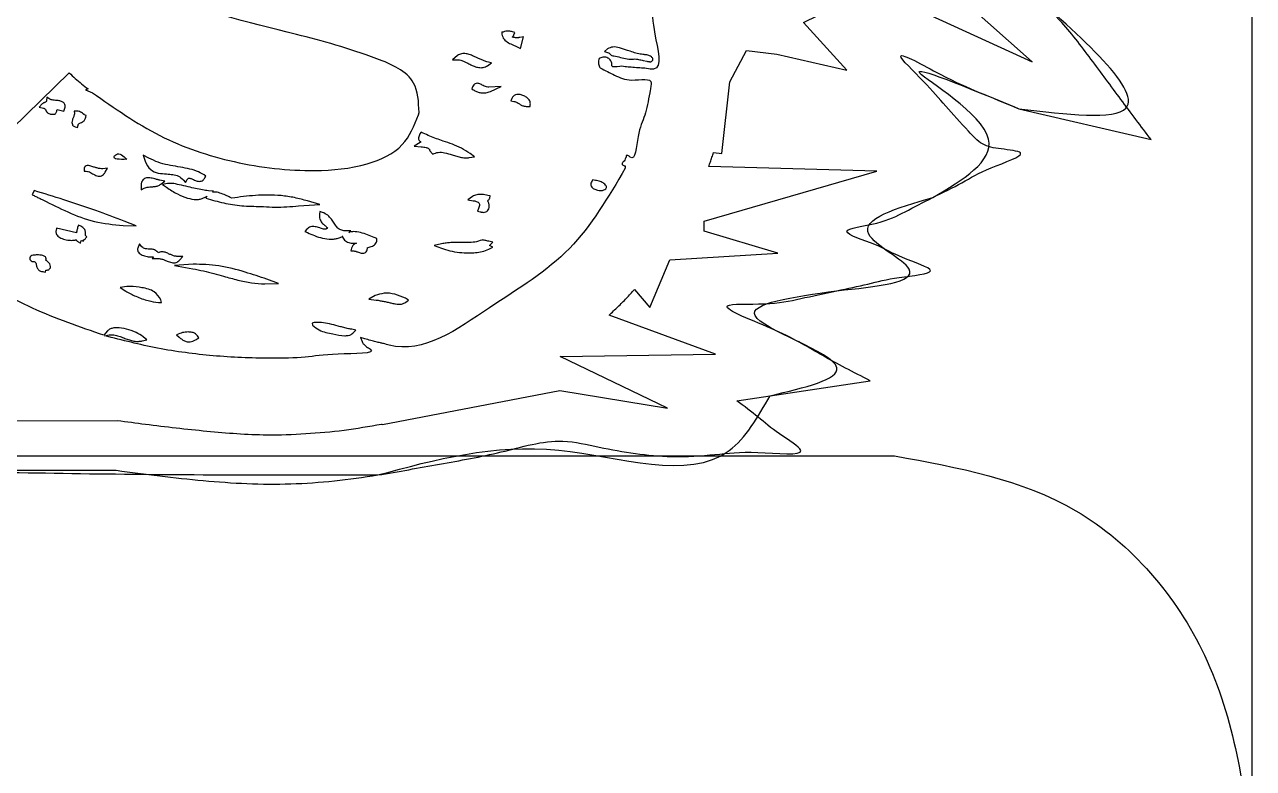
# Model space of a CAD drawing. Header units: inches. Extents: x 0.01 to 3.99, y 0.01 to 4.99.
# Drawn here: x 3.156 to 3.963, y 0.87 to 1.359 of the extents above; entities that cross this region are included whole.
import ezdxf

# ---------------------------------------------------------------- set-up
doc = ezdxf.new("R2010")
doc.units = ezdxf.units.IN
for name, color, linetype in [('Border', 7, 'CONTINUOUS'), ('Logo', 7, 'CONTINUOUS'), ('outline', 7, 'CONTINUOUS'), ('outline_2', 7, 'CONTINUOUS'), ('pcb_outline', 7, 'CONTINUOUS')]:
    doc.layers.add(name, color=color, linetype=linetype)

msp = doc.modelspace()

# ---------------------------------------------------------------- linework, layer by layer
at = {"layer": 'Border', "color": 7}
msp.add_lwpolyline([(0.280138, 1.075567), (3.72736, 1.075567)], dxfattribs=at)
msp.add_open_spline([(3.72736, 1.075567), (3.769138, 1.067952), (3.853564, 1.052563), (3.945086, 0.945195), (3.956912, 0.856682), (3.963063, 0.810649)], degree=3, knots=[0, 0, 0, 0, 0.124483, 0.251559, 0.389261, 0.389261, 0.389261, 0.389261], dxfattribs=at)
at = {"layer": 'Logo', "color": 7}
for points in [[(3.608559, 1.274755), (3.613928, 1.274267), (3.619135, 1.321292), (3.630037, 1.341956), (3.650051, 1.339516), (3.695937, 1.328939), (3.667625, 1.360343), (3.71286, 1.382473), (3.817811, 1.334309), (3.627597, 1.50337), (3.693985, 1.536727), (3.596518, 1.531032), (3.595867, 1.53152), (3.629712, 1.569107), (3.629549, 1.569107), (3.652818, 1.594979), (3.691707, 1.594654), (3.659977, 1.603115), (3.800563, 1.625407), (3.653794, 1.655347), (3.644682, 1.664133)], [(3.470413, 1.353997), (3.469437, 1.35416), (3.469762, 1.353672), (3.469437, 1.353509), (3.469437, 1.352533)], [(3.47741, 1.352045), (3.478061, 1.353672), (3.476434, 1.35416)], [(3.480014, 1.344072), (3.481803, 1.343095), (3.483593, 1.350743), (3.481315, 1.350418)], [(3.538917, 1.342933), (3.536964, 1.341143), (3.539567, 1.340329)], [(3.440311, 1.338539), (3.437057, 1.335611)], [(3.437057, 1.335611), (3.441613, 1.335611)], [(3.46, 1.331868), (3.462766, 1.333658), (3.459511, 1.334472)], [(3.533872, 1.336912), (3.533384, 1.336587), (3.533222, 1.335936)], [(3.542984, 1.338377), (3.545262, 1.337889)], [(3.562348, 1.335285), (3.564626, 1.334797)], [(3.100886, 1.244815), (3.185336, 1.327149)], [(3.533547, 1.331217), (3.53371, 1.330729), (3.534035, 1.330404)], [(3.197702, 1.316573), (3.196075, 1.315922), (3.200631, 1.314132)], [(3.450237, 1.317875), (3.449748, 1.316736), (3.450725, 1.316085)], [(3.469112, 1.3182), (3.460976, 1.317712)], [(3.461952, 1.314946), (3.469112, 1.3182)], [(3.566904, 1.315597), (3.566578, 1.313969)], [(3.172644, 1.309901), (3.170528, 1.311203), (3.170366, 1.308762)], [(3.476108, 1.31039), (3.475457, 1.308762), (3.477247, 1.308437)], [(3.1676, 1.30681), (3.165484, 1.304532)], [(3.165484, 1.304532), (3.168413, 1.304044)], [(3.174434, 1.299976), (3.17541, 1.299976), (3.176061, 1.299976), (3.176386, 1.300464)], [(3.177362, 1.303067), (3.181756, 1.302091), (3.182244, 1.303393)], [(3.190217, 1.302091), (3.18859, 1.302091), (3.188753, 1.300464)], [(3.196237, 1.298023), (3.1964, 1.299162), (3.195424, 1.29965)], [(3.414765, 1.29965), (3.41509, 1.301115)], [(3.486685, 1.30502), (3.487987, 1.30502), (3.488149, 1.306322)], [(3.189241, 1.291677), (3.190868, 1.291189), (3.191193, 1.292816)], [(3.417693, 1.287609), (3.416392, 1.28826), (3.415578, 1.287121)], [(3.415904, 1.281426), (3.411836, 1.278985), (3.416554, 1.27866)], [(3.421924, 1.276219), (3.424039, 1.273779)], [(3.233825, 1.273128), (3.235127, 1.269223)], [(3.237567, 1.271175), (3.233825, 1.273128)], [(3.447959, 1.271501), (3.451538, 1.271989), (3.448609, 1.274104)], [(3.55112, 1.272965), (3.55112, 1.271501), (3.550795, 1.271501)], [(3.195098, 1.264016), (3.195098, 1.262551), (3.196563, 1.262551)], [(3.208929, 1.2619), (3.210394, 1.264504), (3.207465, 1.264178)], [(3.274341, 1.258158), (3.274992, 1.259297), (3.273853, 1.26011)], [(3.550469, 1.266131), (3.550469, 1.264504)], [(3.556653, 1.184936), (3.566578, 1.173058), (3.579758, 1.204299), (3.650702, 1.208692), (3.602376, 1.223174), (3.602376, 1.229683), (3.715788, 1.262551), (3.605305, 1.265643)], [(3.232523, 1.252788), (3.232523, 1.250348), (3.234638, 1.251487)], [(3.24554, 1.25409), (3.248144, 1.256043), (3.244889, 1.256693)], [(3.249771, 1.254578), (3.246679, 1.253765), (3.249283, 1.251975)], [(3.260185, 1.256856), (3.261649, 1.255066), (3.262788, 1.257019)], [(3.53013, 1.256693), (3.529316, 1.256856), (3.528665, 1.256043)], [(3.538103, 1.251812), (3.538266, 1.252463), (3.53794, 1.252951)], [(3.16223, 1.249859), (3.161091, 1.247093)], [(3.275643, 1.246117), (3.275155, 1.244815), (3.276619, 1.244327)], [(3.279385, 1.24872), (3.280036, 1.249371), (3.276782, 1.249697)], [(3.292077, 1.244815), (3.291101, 1.245303)], [(3.33601, 1.239771), (3.350004, 1.240585), (3.341868, 1.243025)], [(3.450237, 1.245954), (3.447145, 1.243839), (3.450725, 1.243188)], [(3.461464, 1.244815), (3.461789, 1.24628), (3.460325, 1.246605)], [(3.351631, 1.23554), (3.350004, 1.236191), (3.349678, 1.234401)], [(3.454142, 1.237981), (3.453491, 1.236354), (3.455281, 1.235866)], [(3.192983, 1.226428), (3.191519, 1.227079), (3.190868, 1.225615)], [(3.220808, 1.226916), (3.229269, 1.226754), (3.221458, 1.229845)], [(3.190054, 1.222035), (3.177037, 1.225127), (3.176712, 1.223662)], [(3.196888, 1.219432), (3.196075, 1.220245), (3.196075, 1.221059)], [(3.196237, 1.218781), (3.196888, 1.219432)], [(3.34138, 1.224476), (3.340078, 1.223011), (3.341868, 1.222198)], [(3.364974, 1.219757), (3.364648, 1.219594), (3.365136, 1.218618)], [(3.368879, 1.22236), (3.370343, 1.223337), (3.365787, 1.223499)], [(3.387428, 1.217479), (3.387428, 1.218455), (3.385638, 1.219106)], [(3.191193, 1.216177), (3.192658, 1.215364), (3.193146, 1.216991), (3.194773, 1.216665), (3.194448, 1.217316)], [(3.233011, 1.212923), (3.231547, 1.214876), (3.23057, 1.212598)], [(3.370669, 1.212109), (3.37018, 1.210157), (3.372296, 1.210157)], [(3.37376, 1.215201), (3.374086, 1.215201)], [(3.381245, 1.212109), (3.38092, 1.212272)], [(3.381082, 1.210808), (3.381245, 1.212109)], [(3.429897, 1.214876), (3.425016, 1.213737), (3.429734, 1.211947)], [(3.441938, 1.215689), (3.438846, 1.215689)], [(3.457233, 1.217316), (3.456745, 1.217479), (3.456257, 1.217316)], [(3.461301, 1.213737), (3.461464, 1.213899), (3.463579, 1.215852), (3.460813, 1.216503)], [(3.460813, 1.211296), (3.463579, 1.21276), (3.461301, 1.213737)], [(3.160928, 1.203323), (3.161579, 1.20316)], [(3.23952, 1.206252), (3.240659, 1.206252), (3.239845, 1.205275), (3.243262, 1.205275)], [(3.24375, 1.209018), (3.243425, 1.209343)], [(3.257744, 1.204136), (3.259859, 1.206577), (3.256605, 1.206577)], [(3.168739, 1.196489), (3.169715, 1.196326), (3.17004, 1.197465), (3.170528, 1.197465)], [(3.172969, 1.199092), (3.173132, 1.19958)], [(3.173132, 1.19958), (3.173132, 1.200068)], [(3.266693, 1.201533), (3.25449, 1.200557), (3.266531, 1.198441)], [(3.223086, 1.186726), (3.218855, 1.186075), (3.222435, 1.183797)], [(3.313881, 1.188516), (3.322668, 1.188841)], [(3.322668, 1.188841), (3.31502, 1.191607)], [(3.386289, 1.180868), (3.382059, 1.178427), (3.38694, 1.177939)], [(3.408256, 1.177939), (3.406141, 1.179078)], [(2.300813, 1.105856), (2.302441, 0.965921), (2.373873, 1.105693), (2.462878, 1.062248), (2.412924, 1.128962), (2.420572, 1.130589), (2.410809, 1.139375), (2.41146, 1.139538), (2.411623, 1.139538), (2.516249, 1.1768), (2.523734, 1.159227), (2.475733, 1.125057), (2.5169, 1.122778), (2.512344, 1.098697), (3.216902, 1.098859)], [(3.243913, 1.176312), (3.245866, 1.176312)], [(3.245866, 1.176312), (3.24554, 1.178102)], [(3.406303, 1.176475), (3.408256, 1.177939)], [(3.346261, 1.163132), (3.34496, 1.162807), (3.345122, 1.161342)], [(3.39052, 1.096419), (3.390683, 1.096419), (3.391171, 1.096256), (3.507512, 1.118548), (3.578294, 1.106832), (3.507675, 1.14084), (3.609698, 1.142304), (3.539893, 1.168013)], [(3.210394, 1.1576), (3.208116, 1.154833)], [(3.208604, 1.154508), (3.211533, 1.154996)], [(3.257907, 1.155972), (3.255791, 1.155159), (3.257581, 1.153532)], [(3.270436, 1.153044), (3.269622, 1.154345)], [(3.373598, 1.15825), (3.370831, 1.158739)], [(3.371645, 1.156135), (3.373598, 1.15825)], [(3.233337, 1.151091), (3.236266, 1.151905), (3.233988, 1.153857)], [(3.269297, 1.152393), (3.270436, 1.153044)], [(3.379455, 1.152555), (3.376526, 1.153369), (3.377665, 1.150603)]]:
    msp.add_lwpolyline(points, dxfattribs=at)
for points in [[(3.477085, 1.345373)], [(3.562836, 1.33919)], [(3.187451, 1.293142)], [(3.223086, 1.270362)], [(3.553724, 1.271826)], [(3.195749, 1.265643)], [(3.232523, 1.252788)], [(3.53013, 1.256693)], [(3.460162, 1.243188)], [(3.33601, 1.239771)], [(3.220808, 1.226916)], [(3.254164, 1.202346)]]:
    msp.add_lwpolyline(points, close=True, dxfattribs=at)
for points, knots in [([(3.41509, 1.301115), (3.414788, 1.308112), (3.414041, 1.325444), (3.377756, 1.341073), (3.320442, 1.356391), (3.243422, 1.373889), (3.160601, 1.429382), (3.16317, 1.489256), (3.164508, 1.520455)], [0, 0, 0, 0, 0.019688, 0.048767, 0.103812, 0.205658, 0.285954, 0.373324, 0.373324, 0.373324, 0.373324]), ([(3.560883, 1.391585), (3.563398, 1.385304), (3.568596, 1.372317), (3.568197, 1.354728), (3.576226, 1.32767), (3.564418, 1.330164), (3.560035, 1.33037), (3.555698, 1.330747), (3.551127, 1.330957), (3.547282, 1.331968), (3.54124, 1.330243), (3.541817, 1.333024), (3.541563, 1.334114), (3.540857, 1.335598), (3.53918, 1.337098), (3.536449, 1.337801), (3.534723, 1.337206), (3.533872, 1.336912)], [0, 0, 0, 0, 0.01946, 0.040237, 0.063233, 0.067804, 0.072225, 0.076787, 0.080892, 0.085469, 0.090665, 0.091799, 0.092915, 0.094052, 0.096667, 0.099396, 0.102049, 0.102049, 0.102049, 0.102049]), ([(3.469437, 1.352533), (3.469813, 1.351337), (3.47056, 1.348957), (3.473771, 1.346862), (3.475973, 1.345873), (3.477085, 1.345373)], [0, 0, 0, 0, 0.003651, 0.007262, 0.01095, 0.01095, 0.01095, 0.01095]), ([(3.476434, 1.35416), (3.475679, 1.354332), (3.474276, 1.354652), (3.472185, 1.354674), (3.470986, 1.354216), (3.470413, 1.353997)], [0, 0, 0, 0, 0.002324, 0.004319, 0.006145, 0.006145, 0.006145, 0.006145]), ([(3.481315, 1.350418), (3.481099, 1.350374), (3.48067, 1.350287), (3.480012, 1.350256), (3.479307, 1.350254), (3.478401, 1.35026), (3.477583, 1.350388), (3.475778, 1.350603), (3.476889, 1.351113), (3.477164, 1.351588), (3.477336, 1.351906), (3.47741, 1.352045)], [0, 0, 0, 0, 0.000661, 0.001313, 0.001964, 0.002802, 0.0039, 0.005113, 0.005797, 0.006404, 0.00687, 0.00687, 0.00687, 0.00687]), ([(3.459511, 1.334472), (3.458803, 1.334711), (3.457368, 1.335195), (3.455269, 1.336109), (3.452869, 1.337203), (3.450272, 1.33845), (3.44742, 1.339521), (3.444965, 1.33993), (3.443027, 1.339743), (3.441592, 1.339282), (3.440741, 1.338789), (3.440311, 1.338539)], [0, 0, 0, 0, 0.002243, 0.004539, 0.006864, 0.010157, 0.01318, 0.015985, 0.017524, 0.01898, 0.020468, 0.020468, 0.020468, 0.020468]), ([(3.477085, 1.345373), (3.47742, 1.34522), (3.478087, 1.344916), (3.479093, 1.34455), (3.479715, 1.344227), (3.480014, 1.344072)], [0, 0, 0, 0, 0.001106, 0.002199, 0.003207, 0.003207, 0.003207, 0.003207]), ([(3.562836, 1.33919), (3.561656, 1.339291), (3.55921, 1.339499), (3.55561, 1.340657), (3.551464, 1.34214), (3.547119, 1.343564), (3.542509, 1.344615), (3.540013, 1.343446), (3.538917, 1.342933)], [0, 0, 0, 0, 0.003539, 0.007343, 0.011292, 0.016724, 0.021253, 0.024798, 0.024798, 0.024798, 0.024798]), ([(3.539567, 1.340329), (3.539626, 1.340315), (3.53977, 1.34028), (3.539972, 1.34008), (3.540348, 1.33973), (3.540819, 1.339094), (3.54177, 1.338499), (3.542555, 1.33842), (3.542984, 1.338377)], [0, 0, 0, 0, 0.000177, 0.000439, 0.000827, 0.001731, 0.00279, 0.004071, 0.004071, 0.004071, 0.004071]), ([(3.441613, 1.335611), (3.442159, 1.335525), (3.443378, 1.335333), (3.445165, 1.334427), (3.447403, 1.333411), (3.449862, 1.332007), (3.452738, 1.330917), (3.455259, 1.330486), (3.457238, 1.330643), (3.458706, 1.331035), (3.459561, 1.331586), (3.46, 1.331868)], [0, 0, 0, 0, 0.001649, 0.003682, 0.005954, 0.009037, 0.012155, 0.015146, 0.016609, 0.018089, 0.019644, 0.019644, 0.019644, 0.019644]), ([(3.533222, 1.335936), (3.533083, 1.335289), (3.532831, 1.334115), (3.533108, 1.332506), (3.533413, 1.331609), (3.533547, 1.331217)], [0, 0, 0, 0, 0.001966, 0.003568, 0.004812, 0.004812, 0.004812, 0.004812]), ([(3.545262, 1.337889), (3.546727, 1.337531), (3.549584, 1.336834), (3.553759, 1.335829), (3.557045, 1.336544), (3.559308, 1.335911), (3.56083, 1.33562), (3.561846, 1.335396), (3.562348, 1.335285)], [0, 0, 0, 0, 0.004534, 0.008848, 0.012713, 0.014254, 0.015831, 0.017372, 0.017372, 0.017372, 0.017372]), ([(3.564626, 1.334797), (3.564917, 1.334746), (3.56544, 1.334654), (3.56614, 1.334517), (3.566703, 1.334462), (3.567137, 1.334477), (3.567483, 1.334487), (3.567836, 1.334711), (3.568274, 1.334959), (3.568625, 1.335492), (3.568824, 1.336551), (3.567511, 1.338028), (3.565359, 1.338882), (3.563666, 1.339089), (3.562836, 1.33919)], [0, 0, 0, 0, 0.000888, 0.001591, 0.002142, 0.002576, 0.002904, 0.003149, 0.003811, 0.004398, 0.005004, 0.006915, 0.009506, 0.011998, 0.011998, 0.011998, 0.011998]), ([(3.185336, 1.327149), (3.186659, 1.325922), (3.189309, 1.323465), (3.193478, 1.319989), (3.196293, 1.317712), (3.197702, 1.316573)], [0, 0, 0, 0, 0.005414, 0.01084, 0.016277, 0.016277, 0.016277, 0.016277]), ([(3.534035, 1.330404), (3.537268, 1.328776), (3.544109, 1.325332), (3.55336, 1.320863), (3.568641, 1.324344), (3.567263, 1.318726), (3.567173, 1.317169), (3.566994, 1.316126), (3.566904, 1.315597)], [0, 0, 0, 0, 0.010608, 0.022449, 0.035262, 0.036865, 0.038423, 0.040026, 0.040026, 0.040026, 0.040026]), ([(3.460976, 1.317712), (3.460445, 1.317763), (3.45939, 1.317864), (3.457948, 1.318491), (3.456654, 1.319118), (3.455532, 1.319771), (3.454446, 1.320204), (3.453256, 1.320382), (3.451983, 1.320155), (3.450859, 1.319224), (3.450456, 1.31835), (3.450237, 1.317875)], [0, 0, 0, 0, 0.00159, 0.003158, 0.00467, 0.005913, 0.007048, 0.008155, 0.009491, 0.010794, 0.012351, 0.012351, 0.012351, 0.012351]), ([(3.450725, 1.316085), (3.451405, 1.315649), (3.452755, 1.314785), (3.455059, 1.314126), (3.45715, 1.313917), (3.458966, 1.31404), (3.460504, 1.314362), (3.461467, 1.31475), (3.461952, 1.314946)], [0, 0, 0, 0, 0.002411, 0.004786, 0.007105, 0.008688, 0.010229, 0.011796, 0.011796, 0.011796, 0.011796]), ([(3.170366, 1.308762), (3.170368, 1.308593), (3.170371, 1.308287), (3.169924, 1.307966), (3.169399, 1.307785), (3.168766, 1.307592), (3.168177, 1.307236), (3.1678, 1.306958), (3.1676, 1.30681)], [0, 0, 0, 0, 0.000476, 0.00086, 0.001525, 0.002171, 0.002829, 0.003577, 0.003577, 0.003577, 0.003577]), ([(3.182244, 1.303393), (3.182376, 1.303805), (3.182624, 1.30458), (3.182624, 1.305764), (3.182227, 1.307167), (3.180707, 1.308321), (3.178564, 1.308916), (3.176561, 1.309026), (3.174885, 1.309262), (3.17365, 1.309421), (3.172948, 1.309756), (3.172644, 1.309901)], [0, 0, 0, 0, 0.001289, 0.002428, 0.003509, 0.005545, 0.007751, 0.010158, 0.011531, 0.012844, 0.013851, 0.013851, 0.013851, 0.013851]), ([(3.200631, 1.314132), (3.214974, 1.303998), (3.243475, 1.283861), (3.293838, 1.266893), (3.340617, 1.261561), (3.378355, 1.264943), (3.405621, 1.27701), (3.411883, 1.292514), (3.414765, 1.29965)], [0, 0, 0, 0, 0.052439, 0.104202, 0.157551, 0.192174, 0.21837, 0.24071, 0.24071, 0.24071, 0.24071]), ([(3.488149, 1.306322), (3.488171, 1.306718), (3.488215, 1.30754), (3.48781, 1.30879), (3.486847, 1.310254), (3.48507, 1.311599), (3.482741, 1.312681), (3.480419, 1.313114), (3.478416, 1.312813), (3.476898, 1.311878), (3.476373, 1.310888), (3.476108, 1.31039)], [0, 0, 0, 0, 0.001181, 0.002453, 0.00386, 0.006383, 0.009007, 0.011534, 0.013339, 0.014983, 0.016651, 0.016651, 0.016651, 0.016651]), ([(3.477247, 1.308437), (3.477683, 1.308358), (3.478512, 1.308209), (3.479618, 1.307601), (3.480835, 1.306882), (3.482257, 1.305935), (3.484288, 1.305155), (3.48583, 1.305068), (3.486685, 1.30502)], [0, 0, 0, 0, 0.00132, 0.002509, 0.003749, 0.005571, 0.007625, 0.010178, 0.010178, 0.010178, 0.010178]), ([(3.566578, 1.313969), (3.565622, 1.30877), (3.563731, 1.298487), (3.55843, 1.288714), (3.557145, 1.268435), (3.553096, 1.272413), (3.552221, 1.272862), (3.551509, 1.272929), (3.55112, 1.272965)], [0, 0, 0, 0, 0.015017, 0.029699, 0.044144, 0.044935, 0.045897, 0.047057, 0.047057, 0.047057, 0.047057]), ([(3.168413, 1.304044), (3.168594, 1.303996), (3.168938, 1.303905), (3.169381, 1.303477), (3.169845, 1.302692), (3.170482, 1.301497), (3.172055, 1.300159), (3.173555, 1.300043), (3.174434, 1.299976)], [0, 0, 0, 0, 0.000551, 0.00105, 0.001794, 0.003286, 0.005105, 0.007681, 0.007681, 0.007681, 0.007681]), ([(3.176386, 1.300464), (3.176525, 1.300649), (3.176867, 1.301102), (3.177243, 1.301984), (3.177321, 1.302694), (3.177362, 1.303067)], [0, 0, 0, 0, 0.000692, 0.001702, 0.002825, 0.002825, 0.002825, 0.002825]), ([(3.188753, 1.300464), (3.188726, 1.30024), (3.188663, 1.299711), (3.188419, 1.2989), (3.18801, 1.297723), (3.187368, 1.29639), (3.186914, 1.294679), (3.187275, 1.293644), (3.187451, 1.293142)], [0, 0, 0, 0, 0.000676, 0.001594, 0.002534, 0.004409, 0.006066, 0.00763, 0.00763, 0.00763, 0.00763]), ([(3.195424, 1.29965), (3.195315, 1.299705), (3.195091, 1.299818), (3.194753, 1.300021), (3.194264, 1.300479), (3.193426, 1.301103), (3.192032, 1.301847), (3.190873, 1.302003), (3.190217, 1.302091)], [0, 0, 0, 0, 0.000367, 0.000751, 0.001179, 0.002371, 0.003883, 0.005851, 0.005851, 0.005851, 0.005851]), ([(3.187451, 1.293142), (3.187535, 1.29296), (3.187729, 1.292542), (3.188353, 1.292), (3.188919, 1.291794), (3.189241, 1.291677)], [0, 0, 0, 0, 0.000596, 0.001372, 0.002395, 0.002395, 0.002395, 0.002395]), ([(3.191193, 1.292816), (3.191251, 1.293042), (3.191362, 1.293483), (3.192019, 1.293955), (3.192961, 1.294328), (3.194215, 1.294914), (3.195619, 1.296086), (3.196018, 1.297334), (3.196237, 1.298023)], [0, 0, 0, 0, 0.000677, 0.001323, 0.002307, 0.003744, 0.005468, 0.007592, 0.007592, 0.007592, 0.007592]), ([(3.415578, 1.287121), (3.415241, 1.286262), (3.414668, 1.2848), (3.414528, 1.282965), (3.416546, 1.28163), (3.416008, 1.281583), (3.415925, 1.281542), (3.415911, 1.281469), (3.415904, 1.281426)], [0, 0, 0, 0, 0.002693, 0.00458, 0.006028, 0.00607, 0.006159, 0.006281, 0.006281, 0.006281, 0.006281]), ([(3.448609, 1.274104), (3.446726, 1.275366), (3.443052, 1.277829), (3.436994, 1.280419), (3.431462, 1.282177), (3.426534, 1.283904), (3.422095, 1.285539), (3.419185, 1.286908), (3.417693, 1.287609)], [0, 0, 0, 0, 0.006787, 0.013243, 0.01967, 0.024208, 0.02891, 0.033851, 0.033851, 0.033851, 0.033851]), ([(3.416554, 1.27866), (3.417632, 1.278533), (3.419334, 1.278333), (3.421252, 1.277624), (3.422021, 1.276911), (3.422186, 1.276473), (3.422097, 1.276253), (3.421979, 1.27623), (3.421924, 1.276219)], [0, 0, 0, 0, 0.003252, 0.005135, 0.006022, 0.006301, 0.006482, 0.006642, 0.006642, 0.006642, 0.006642]), ([(3.424039, 1.273779), (3.425204, 1.274279), (3.427714, 1.275358), (3.432175, 1.274648), (3.43616, 1.273484), (3.439795, 1.272321), (3.442876, 1.271558), (3.445188, 1.271326), (3.446657, 1.27134), (3.447313, 1.27137), (3.447742, 1.271457), (3.447959, 1.271501)], [0, 0, 0, 0, 0.003733, 0.00805, 0.013072, 0.016303, 0.019478, 0.022583, 0.023234, 0.023886, 0.024547, 0.024547, 0.024547, 0.024547]), ([(3.223086, 1.270362), (3.220789, 1.272614), (3.217908, 1.27544), (3.212736, 1.270254), (3.218442, 1.270313), (3.223086, 1.270362)], [0, 0, 0, 0, 0.007521, 0.009439, 0.017824, 0.017824, 0.017824, 0.017824]), ([(3.235127, 1.269223), (3.236142, 1.267134), (3.237989, 1.263335), (3.24383, 1.261056), (3.248834, 1.260813), (3.253273, 1.260469), (3.257282, 1.259612), (3.259207, 1.257785), (3.260185, 1.256856)], [0, 0, 0, 0, 0.006709, 0.012206, 0.017681, 0.021793, 0.025633, 0.029602, 0.029602, 0.029602, 0.029602]), ([(3.273853, 1.26011), (3.272217, 1.261054), (3.268845, 1.263001), (3.262937, 1.264395), (3.256683, 1.265495), (3.250179, 1.266641), (3.243615, 1.268196), (3.239583, 1.270182), (3.237567, 1.271175)], [0, 0, 0, 0, 0.005636, 0.011624, 0.018042, 0.024724, 0.031447, 0.038166, 0.038166, 0.038166, 0.038166]), ([(3.550795, 1.271501), (3.550613, 1.270901), (3.55028, 1.269798), (3.549148, 1.268683), (3.548033, 1.267091), (3.549141, 1.266438), (3.549793, 1.266163), (3.550248, 1.266141), (3.550469, 1.266131)], [0, 0, 0, 0, 0.001813, 0.00333, 0.005143, 0.005964, 0.00666, 0.007314, 0.007314, 0.007314, 0.007314]), ([(3.605305, 1.265643), (3.605672, 1.266658), (3.606403, 1.268675), (3.60746, 1.271722), (3.608191, 1.273739), (3.608559, 1.274755)], [0, 0, 0, 0, 0.003241, 0.006435, 0.009676, 0.009676, 0.009676, 0.009676]), ([(3.195749, 1.265643), (3.195639, 1.265519), (3.195398, 1.26525), (3.195145, 1.264691), (3.195115, 1.264256), (3.195098, 1.264016)], [0, 0, 0, 0, 0.000497, 0.00108, 0.001797, 0.001797, 0.001797, 0.001797]), ([(3.207465, 1.264178), (3.206833, 1.26418), (3.205506, 1.264183), (3.203507, 1.264694), (3.201299, 1.265346), (3.199226, 1.266054), (3.197148, 1.266535), (3.196169, 1.265911), (3.195749, 1.265643)], [0, 0, 0, 0, 0.001888, 0.003966, 0.006159, 0.008765, 0.010685, 0.012129, 0.012129, 0.012129, 0.012129]), ([(3.196563, 1.262551), (3.197006, 1.262494), (3.197939, 1.262375), (3.199266, 1.261691), (3.200641, 1.260916), (3.202061, 1.260131), (3.203508, 1.259492), (3.205041, 1.259206), (3.206586, 1.259473), (3.207999, 1.260414), (3.208603, 1.261379), (3.208929, 1.2619)], [0, 0, 0, 0, 0.00133, 0.002803, 0.004421, 0.006082, 0.007666, 0.00915, 0.010693, 0.012251, 0.014079, 0.014079, 0.014079, 0.014079]), ([(3.550469, 1.264504), (3.539385, 1.245604), (3.516983, 1.207408), (3.461205, 1.174018), (3.417412, 1.142073), (3.393578, 1.148826), (3.391682, 1.149319), (3.389396, 1.149862), (3.386606, 1.150532), (3.383183, 1.151438), (3.380761, 1.152164), (3.379455, 1.152555)], [0, 0, 0, 0, 0.064133, 0.129612, 0.199911, 0.201778, 0.203714, 0.205792, 0.208824, 0.212323, 0.216411, 0.216411, 0.216411, 0.216411]), ([(3.244889, 1.256693), (3.244616, 1.256748), (3.244055, 1.256861), (3.243182, 1.257062), (3.241539, 1.257589), (3.239184, 1.258162), (3.236232, 1.258358), (3.234001, 1.257446), (3.233029, 1.255943), (3.232596, 1.254483), (3.232549, 1.253386), (3.232523, 1.252788)], [0, 0, 0, 0, 0.000837, 0.001717, 0.002685, 0.006013, 0.008966, 0.011483, 0.012723, 0.014214, 0.016005, 0.016005, 0.016005, 0.016005]), ([(3.234638, 1.251487), (3.235051, 1.25163), (3.235932, 1.251937), (3.237418, 1.252143), (3.239238, 1.25233), (3.241322, 1.252468), (3.24361, 1.25287), (3.2449, 1.253685), (3.24554, 1.25409)], [0, 0, 0, 0, 0.001308, 0.002793, 0.004483, 0.006795, 0.00908, 0.011332, 0.011332, 0.011332, 0.011332]), ([(3.249283, 1.251975), (3.251586, 1.250426), (3.25588, 1.247539), (3.262559, 1.244806), (3.267776, 1.243822), (3.271392, 1.244162), (3.273662, 1.24491), (3.274983, 1.245715), (3.275643, 1.246117)], [0, 0, 0, 0, 0.008306, 0.015485, 0.021527, 0.023993, 0.02631, 0.028623, 0.028623, 0.028623, 0.028623]), ([(3.276782, 1.249697), (3.275481, 1.24987), (3.272636, 1.250249), (3.268201, 1.251202), (3.263096, 1.252386), (3.257961, 1.253534), (3.253425, 1.254643), (3.250799, 1.254596), (3.249771, 1.254578)], [0, 0, 0, 0, 0.003934, 0.008607, 0.013601, 0.019648, 0.02443, 0.027504, 0.027504, 0.027504, 0.027504]), ([(3.262788, 1.257019), (3.262925, 1.257268), (3.263146, 1.257669), (3.263664, 1.257982), (3.264236, 1.258015), (3.264962, 1.25785), (3.265879, 1.257492), (3.26695, 1.256972), (3.268126, 1.256413), (3.269432, 1.255996), (3.27071, 1.255826), (3.272016, 1.255992), (3.273404, 1.256676), (3.274004, 1.257625), (3.274341, 1.258158)], [0, 0, 0, 0, 0.000839, 0.001352, 0.001727, 0.00253, 0.003566, 0.004676, 0.006103, 0.007466, 0.008777, 0.009932, 0.011382, 0.013237, 0.013237, 0.013237, 0.013237]), ([(3.528665, 1.256043), (3.528386, 1.255594), (3.527892, 1.254803), (3.527942, 1.253573), (3.528218, 1.252088), (3.52994, 1.25081), (3.532123, 1.250066), (3.534395, 1.249769), (3.536299, 1.25), (3.537667, 1.250817), (3.53798, 1.251532), (3.538103, 1.251812)], [0, 0, 0, 0, 0.001545, 0.00272, 0.003593, 0.006001, 0.008516, 0.010603, 0.012797, 0.014196, 0.015099, 0.015099, 0.015099, 0.015099]), ([(3.53794, 1.252951), (3.537336, 1.253654), (3.536082, 1.255111), (3.533176, 1.256064), (3.531177, 1.256477), (3.53013, 1.256693)], [0, 0, 0, 0, 0.002732, 0.005664, 0.00889, 0.00889, 0.00889, 0.00889]), ([(3.161091, 1.247093), (3.161864, 1.246712), (3.163419, 1.245945), (3.16576, 1.244824), (3.172752, 1.241379), (3.184392, 1.235499), (3.201877, 1.228686), (3.214415, 1.227514), (3.220808, 1.226916)], [0, 0, 0, 0, 0.002585, 0.005202, 0.007787, 0.025967, 0.044394, 0.063566, 0.063566, 0.063566, 0.063566]), ([(3.221458, 1.229845), (3.215269, 1.232169), (3.202123, 1.237104), (3.182325, 1.243639), (3.168728, 1.247848), (3.16223, 1.249859)], [0, 0, 0, 0, 0.019831, 0.042123, 0.062531, 0.062531, 0.062531, 0.062531]), ([(3.276619, 1.244327), (3.280471, 1.243277), (3.288177, 1.241175), (3.300364, 1.239502), (3.311178, 1.239457), (3.320531, 1.238836), (3.328246, 1.239171), (3.3334, 1.239569), (3.33601, 1.239771)], [0, 0, 0, 0, 0.011969, 0.023947, 0.036764, 0.044388, 0.052045, 0.059899, 0.059899, 0.059899, 0.059899]), ([(3.291101, 1.245303), (3.29006, 1.245821), (3.287818, 1.246936), (3.284338, 1.248287), (3.281638, 1.248969), (3.280139, 1.248859), (3.27977, 1.248743), (3.279521, 1.248729), (3.279385, 1.24872)], [0, 0, 0, 0, 0.003483, 0.007502, 0.011239, 0.011645, 0.011985, 0.012391, 0.012391, 0.012391, 0.012391]), ([(3.341868, 1.243025), (3.339003, 1.243808), (3.333304, 1.245365), (3.324516, 1.246639), (3.315922, 1.247056), (3.307644, 1.24672), (3.299778, 1.245931), (3.294632, 1.245185), (3.292077, 1.244815)], [0, 0, 0, 0, 0.008904, 0.017709, 0.026573, 0.034684, 0.042538, 0.050282, 0.050282, 0.050282, 0.050282]), ([(3.460325, 1.246605), (3.458996, 1.246896), (3.45658, 1.247425), (3.45302, 1.24736), (3.451125, 1.246403), (3.450237, 1.245954)], [0, 0, 0, 0, 0.004086, 0.007431, 0.010386, 0.010386, 0.010386, 0.010386]), ([(3.450725, 1.243188), (3.451349, 1.243072), (3.452447, 1.242867), (3.453782, 1.242275), (3.454701, 1.241526), (3.454845, 1.240467), (3.454634, 1.239309), (3.454321, 1.238465), (3.454142, 1.237981)], [0, 0, 0, 0, 0.001893, 0.00333, 0.0044, 0.005229, 0.00638, 0.007924, 0.007924, 0.007924, 0.007924]), ([(3.455281, 1.235866), (3.455497, 1.235812), (3.455928, 1.235704), (3.456578, 1.235576), (3.45756, 1.235502), (3.458818, 1.235683), (3.460161, 1.23649), (3.460956, 1.237917), (3.461209, 1.239645), (3.460913, 1.241496), (3.460412, 1.242624), (3.460162, 1.243188)], [0, 0, 0, 0, 0.000669, 0.001331, 0.001984, 0.003621, 0.005062, 0.006511, 0.008362, 0.010209, 0.012054, 0.012054, 0.012054, 0.012054]), ([(3.460162, 1.243188), (3.460395, 1.243352), (3.46082, 1.243651), (3.461241, 1.244238), (3.461394, 1.244635), (3.461464, 1.244815)], [0, 0, 0, 0, 0.000849, 0.001548, 0.002126, 0.002126, 0.002126, 0.002126]), ([(3.365787, 1.223499), (3.364845, 1.223648), (3.363034, 1.223933), (3.36097, 1.225984), (3.359409, 1.228477), (3.357535, 1.231165), (3.355109, 1.233897), (3.352831, 1.234973), (3.351631, 1.23554)], [0, 0, 0, 0, 0.002789, 0.005364, 0.008364, 0.011665, 0.015202, 0.019141, 0.019141, 0.019141, 0.019141]), ([(3.208116, 1.154833), (3.1923, 1.160223), (3.161226, 1.170812), (3.118742, 1.195431), (3.095588, 1.217471), (3.084126, 1.228381)], [0, 0, 0, 0, 0.05007, 0.098379, 0.145734, 0.145734, 0.145734, 0.145734]), ([(3.349678, 1.234401), (3.349623, 1.23329), (3.349521, 1.23122), (3.351225, 1.22869), (3.352735, 1.227301), (3.353885, 1.22644), (3.35433, 1.2259), (3.355194, 1.225265), (3.354298, 1.224804), (3.3538, 1.224518), (3.353071, 1.224444), (3.35218, 1.224567), (3.351035, 1.224853), (3.34928, 1.225515), (3.346922, 1.226142), (3.343759, 1.226335), (3.342169, 1.225092), (3.34138, 1.224476)], [0, 0, 0, 0, 0.003249, 0.006054, 0.008722, 0.009502, 0.010252, 0.011031, 0.011814, 0.012399, 0.012898, 0.013934, 0.015107, 0.016426, 0.019547, 0.022501, 0.025408, 0.025408, 0.025408, 0.025408]), ([(3.176712, 1.223662), (3.176643, 1.223298), (3.176508, 1.222587), (3.176805, 1.221514), (3.177644, 1.219929), (3.18002, 1.218441), (3.183393, 1.217431), (3.186222, 1.21707), (3.188174, 1.217215), (3.189038, 1.217203), (3.189942, 1.217717), (3.19012, 1.216909), (3.190614, 1.216528), (3.190994, 1.216298), (3.191193, 1.216177)], [0, 0, 0, 0, 0.001097, 0.002144, 0.00326, 0.006424, 0.010112, 0.013856, 0.014936, 0.015877, 0.016647, 0.017197, 0.017828, 0.018527, 0.018527, 0.018527, 0.018527]), ([(3.190868, 1.225615), (3.190728, 1.2252), (3.190458, 1.224403), (3.190222, 1.223197), (3.190109, 1.222417), (3.190054, 1.222035)], [0, 0, 0, 0, 0.001313, 0.00252, 0.003678, 0.003678, 0.003678, 0.003678]), ([(3.196075, 1.221059), (3.196078, 1.221596), (3.196085, 1.222827), (3.195278, 1.225001), (3.193827, 1.225903), (3.192983, 1.226428)], [0, 0, 0, 0, 0.001611, 0.003691, 0.006587, 0.006587, 0.006587, 0.006587]), ([(3.194448, 1.217316), (3.194667, 1.217383), (3.19513, 1.217523), (3.195788, 1.218013), (3.196077, 1.218507), (3.196237, 1.218781)], [0, 0, 0, 0, 0.000686, 0.001444, 0.002389, 0.002389, 0.002389, 0.002389]), ([(3.341868, 1.222198), (3.343361, 1.221509), (3.346557, 1.220033), (3.351782, 1.218482), (3.356461, 1.217831), (3.360124, 1.218102), (3.362655, 1.218708), (3.364203, 1.219409), (3.364974, 1.219757)], [0, 0, 0, 0, 0.004928, 0.01055, 0.016301, 0.018973, 0.021529, 0.024061, 0.024061, 0.024061, 0.024061]), ([(3.385638, 1.219106), (3.384186, 1.219687), (3.381212, 1.220878), (3.376691, 1.22233), (3.373151, 1.222916), (3.370898, 1.222815), (3.369859, 1.222656), (3.369204, 1.222459), (3.368879, 1.22236)], [0, 0, 0, 0, 0.004692, 0.009608, 0.01424, 0.015332, 0.016364, 0.017383, 0.017383, 0.017383, 0.017383]), ([(3.23057, 1.212598), (3.230439, 1.212225), (3.230185, 1.211505), (3.230224, 1.210345), (3.23096, 1.208688), (3.233269, 1.207235), (3.236353, 1.206426), (3.238514, 1.206307), (3.23952, 1.206252)], [0, 0, 0, 0, 0.001177, 0.002275, 0.00339, 0.006489, 0.009947, 0.01296, 0.01296, 0.01296, 0.01296]), ([(3.243425, 1.209343), (3.242783, 1.209907), (3.241585, 1.210959), (3.239323, 1.211451), (3.23735, 1.211456), (3.235631, 1.211469), (3.234085, 1.21187), (3.233377, 1.212564), (3.233011, 1.212923)], [0, 0, 0, 0, 0.002523, 0.004702, 0.006741, 0.008455, 0.009867, 0.011379, 0.011379, 0.011379, 0.011379]), ([(3.365136, 1.218618), (3.365821, 1.217732), (3.367186, 1.215966), (3.370538, 1.215253), (3.372685, 1.215218), (3.37376, 1.215201)], [0, 0, 0, 0, 0.003256, 0.006494, 0.009746, 0.009746, 0.009746, 0.009746]), ([(3.374086, 1.215201), (3.373635, 1.215056), (3.372688, 1.21475), (3.371386, 1.213716), (3.37092, 1.212672), (3.370669, 1.212109)], [0, 0, 0, 0, 0.001416, 0.002975, 0.004802, 0.004802, 0.004802, 0.004802]), ([(3.372296, 1.210157), (3.372544, 1.210132), (3.373086, 1.210078), (3.373899, 1.209828), (3.374821, 1.209457), (3.375874, 1.209156), (3.376995, 1.208803), (3.37821, 1.208627), (3.379459, 1.208842), (3.380535, 1.20964), (3.380896, 1.21041), (3.381082, 1.210808)], [0, 0, 0, 0, 0.000748, 0.001631, 0.002536, 0.00373, 0.004913, 0.00606, 0.007387, 0.008606, 0.009907, 0.009907, 0.009907, 0.009907]), ([(3.38092, 1.212272), (3.381849, 1.212523), (3.383747, 1.213036), (3.386727, 1.214372), (3.387196, 1.216451), (3.387428, 1.217479)], [0, 0, 0, 0, 0.002932, 0.005992, 0.008987, 0.008987, 0.008987, 0.008987]), ([(3.429734, 1.211947), (3.431586, 1.211341), (3.435458, 1.210074), (3.441596, 1.209133), (3.447217, 1.208756), (3.452227, 1.209001), (3.456608, 1.209615), (3.459417, 1.210738), (3.460813, 1.211296)], [0, 0, 0, 0, 0.005836, 0.012204, 0.018567, 0.022699, 0.02725, 0.031745, 0.031745, 0.031745, 0.031745]), ([(3.438846, 1.215689), (3.43788, 1.215676), (3.435896, 1.21565), (3.432898, 1.215432), (3.430897, 1.215061), (3.429897, 1.214876)], [0, 0, 0, 0, 0.0029, 0.005953, 0.009001, 0.009001, 0.009001, 0.009001]), ([(3.456257, 1.217316), (3.454769, 1.216811), (3.451731, 1.215779), (3.446851, 1.215648), (3.443582, 1.215675), (3.441938, 1.215689)], [0, 0, 0, 0, 0.004689, 0.009571, 0.014512, 0.014512, 0.014512, 0.014512]), ([(3.460813, 1.216503), (3.46042, 1.216611), (3.459625, 1.216831), (3.458434, 1.217116), (3.457628, 1.21725), (3.457233, 1.217316)], [0, 0, 0, 0, 0.001224, 0.002473, 0.003673, 0.003673, 0.003673, 0.003673]), ([(3.173132, 1.200068), (3.17297, 1.200604), (3.172662, 1.201623), (3.171612, 1.202755), (3.170819, 1.203412), (3.170315, 1.203822), (3.170105, 1.203966), (3.169718, 1.204177), (3.17018, 1.20459), (3.170165, 1.205048), (3.16999, 1.205609), (3.1696, 1.206625), (3.167336, 1.207486), (3.164616, 1.207598), (3.161955, 1.207492), (3.160059, 1.207069), (3.15945, 1.205948), (3.159348, 1.204993), (3.159805, 1.203996), (3.160507, 1.203575), (3.160928, 1.203323)], [0, 0, 0, 0, 0.001656, 0.003153, 0.004521, 0.004782, 0.005073, 0.005335, 0.005866, 0.006314, 0.006701, 0.007629, 0.009444, 0.013334, 0.015901, 0.017552, 0.01876, 0.019431, 0.020395, 0.021838, 0.021838, 0.021838, 0.021838]), ([(3.161579, 1.20316), (3.162008, 1.203165), (3.162747, 1.203173), (3.163529, 1.202212), (3.163702, 1.200815), (3.164151, 1.198997), (3.165731, 1.196819), (3.167642, 1.196609), (3.168739, 1.196489)], [0, 0, 0, 0, 0.001214, 0.002093, 0.003407, 0.005389, 0.007727, 0.010879, 0.010879, 0.010879, 0.010879]), ([(3.243262, 1.205275), (3.244046, 1.205214), (3.24557, 1.205094), (3.247685, 1.204377), (3.249459, 1.203478), (3.251163, 1.202999), (3.252652, 1.202477), (3.25367, 1.202389), (3.254164, 1.202346)], [0, 0, 0, 0, 0.002349, 0.004572, 0.006642, 0.008302, 0.009871, 0.011354, 0.011354, 0.011354, 0.011354]), ([(3.256605, 1.206577), (3.255872, 1.206637), (3.254436, 1.206755), (3.252447, 1.207509), (3.250444, 1.208436), (3.248365, 1.209367), (3.245949, 1.209816), (3.244478, 1.209282), (3.24375, 1.209018)], [0, 0, 0, 0, 0.002194, 0.004302, 0.006328, 0.008821, 0.011156, 0.01344, 0.01344, 0.01344, 0.01344]), ([(3.254164, 1.202346), (3.254626, 1.202386), (3.255532, 1.202462), (3.256781, 1.203129), (3.257416, 1.203793), (3.257744, 1.204136)], [0, 0, 0, 0, 0.001378, 0.002707, 0.004127, 0.004127, 0.004127, 0.004127]), ([(3.170528, 1.197465), (3.1708, 1.197525), (3.171404, 1.19766), (3.17239, 1.198072), (3.172767, 1.198736), (3.172969, 1.199092)], [0, 0, 0, 0, 0.000839, 0.001869, 0.003063, 0.003063, 0.003063, 0.003063]), ([(3.266531, 1.198441), (3.268871, 1.198013), (3.273484, 1.197169), (3.280185, 1.195411), (3.287644, 1.193275), (3.295885, 1.191069), (3.30492, 1.189014), (3.310943, 1.188679), (3.313881, 1.188516)], [0, 0, 0, 0, 0.007136, 0.014062, 0.02077, 0.030414, 0.03967, 0.048481, 0.048481, 0.048481, 0.048481]), ([(3.31502, 1.191607), (3.310358, 1.193201), (3.300056, 1.196723), (3.283971, 1.200975), (3.272343, 1.20135), (3.266693, 1.201533)], [0, 0, 0, 0, 0.014792, 0.032686, 0.049594, 0.049594, 0.049594, 0.049594]), ([(3.24554, 1.178102), (3.244257, 1.180038), (3.241339, 1.184439), (3.233327, 1.186101), (3.227762, 1.186913), (3.22464, 1.186886), (3.223822, 1.186864), (3.22332, 1.18677), (3.223086, 1.186726)], [0, 0, 0, 0, 0.006739, 0.01532, 0.022941, 0.023863, 0.024678, 0.025392, 0.025392, 0.025392, 0.025392]), ([(3.222435, 1.183797), (3.22464, 1.182622), (3.229375, 1.1801), (3.236584, 1.177416), (3.241668, 1.17665), (3.243913, 1.176312)], [0, 0, 0, 0, 0.007498, 0.016095, 0.022894, 0.022894, 0.022894, 0.022894]), ([(3.406141, 1.179078), (3.403881, 1.180073), (3.399445, 1.182026), (3.392415, 1.182875), (3.388213, 1.181498), (3.386289, 1.180868)], [0, 0, 0, 0, 0.007403, 0.014531, 0.020552, 0.020552, 0.020552, 0.020552]), ([(3.539893, 1.168013), (3.541835, 1.169826), (3.545717, 1.173449), (3.551321, 1.179081), (3.554881, 1.18299), (3.556653, 1.184936)], [0, 0, 0, 0, 0.007968, 0.015932, 0.023826, 0.023826, 0.023826, 0.023826]), ([(3.38694, 1.177939), (3.387846, 1.177812), (3.389629, 1.177562), (3.392219, 1.176996), (3.39478, 1.1765), (3.397232, 1.175838), (3.399612, 1.17534), (3.401717, 1.175111), (3.403514, 1.175264), (3.405007, 1.175724), (3.405871, 1.176225), (3.406303, 1.176475)], [0, 0, 0, 0, 0.002744, 0.005399, 0.007949, 0.010568, 0.013015, 0.015241, 0.016893, 0.01839, 0.019883, 0.019883, 0.019883, 0.019883]), ([(3.370831, 1.158739), (3.369862, 1.158893), (3.367859, 1.159213), (3.364892, 1.160006), (3.361046, 1.161108), (3.356429, 1.162244), (3.351218, 1.163351), (3.347832, 1.163201), (3.346261, 1.163132)], [0, 0, 0, 0, 0.002944, 0.006082, 0.009204, 0.014942, 0.020371, 0.025072, 0.025072, 0.025072, 0.025072]), ([(3.377665, 1.150603), (3.378005, 1.149997), (3.378754, 1.148663), (3.380627, 1.147132), (3.389641, 1.142312), (3.356329, 1.143149), (3.34149, 1.139878), (3.311801, 1.139468), (3.280361, 1.14079), (3.243517, 1.145543), (3.220129, 1.151549), (3.208604, 1.154508)], [0, 0, 0, 0, 0.002056, 0.004529, 0.007373, 0.028674, 0.050573, 0.073147, 0.110994, 0.147766, 0.183488, 0.183488, 0.183488, 0.183488]), ([(3.233988, 1.153857), (3.232428, 1.154836), (3.228962, 1.157011), (3.223026, 1.15891), (3.217805, 1.159892), (3.214072, 1.159572), (3.211879, 1.15891), (3.210859, 1.15801), (3.210394, 1.1576)], [0, 0, 0, 0, 0.005502, 0.012232, 0.018582, 0.021247, 0.023444, 0.025287, 0.025287, 0.025287, 0.025287]), ([(3.211533, 1.154996), (3.212597, 1.155055), (3.214744, 1.155173), (3.217955, 1.154249), (3.221023, 1.153094), (3.224056, 1.151904), (3.227081, 1.151017), (3.229527, 1.150715), (3.231279, 1.150803), (3.232309, 1.150926), (3.232997, 1.151036), (3.233337, 1.151091)], [0, 0, 0, 0, 0.003176, 0.006406, 0.009901, 0.01304, 0.016169, 0.019345, 0.020364, 0.021426, 0.022456, 0.022456, 0.022456, 0.022456]), ([(3.269622, 1.154345), (3.269172, 1.154883), (3.268234, 1.156004), (3.26596, 1.156809), (3.263705, 1.157004), (3.261548, 1.156867), (3.259682, 1.156574), (3.258489, 1.15617), (3.257907, 1.155972)], [0, 0, 0, 0, 0.002071, 0.004314, 0.00698, 0.008851, 0.010783, 0.012625, 0.012625, 0.012625, 0.012625]), ([(3.345122, 1.161342), (3.346554, 1.160221), (3.350453, 1.157168), (3.358044, 1.155777), (3.36443, 1.154342), (3.368449, 1.154594), (3.370373, 1.155036), (3.371248, 1.155792), (3.371645, 1.156135)], [0, 0, 0, 0, 0.005396, 0.014698, 0.022576, 0.024915, 0.026782, 0.028336, 0.028336, 0.028336, 0.028336]), ([(3.257581, 1.153532), (3.258197, 1.153001), (3.259419, 1.151949), (3.26154, 1.15077), (3.263689, 1.150326), (3.265659, 1.15061), (3.267466, 1.151314), (3.26865, 1.152012), (3.269297, 1.152393)], [0, 0, 0, 0, 0.002435, 0.004832, 0.007205, 0.008864, 0.010735, 0.012985, 0.012985, 0.012985, 0.012985]), ([(3.216902, 1.098859), (3.223068, 1.09803), (3.242646, 1.095398), (3.27535, 1.091689), (3.310496, 1.088854), (3.340593, 1.08998), (3.365776, 1.09214), (3.382301, 1.094997), (3.39052, 1.096419)], [0, 0, 0, 0, 0.018662, 0.059259, 0.098772, 0.124246, 0.149525, 0.174536, 0.174536, 0.174536, 0.174536])]:
    msp.add_open_spline(points, degree=3, knots=knots, dxfattribs=at)
at = {"layer": 'outline', "color": 7}
for points in [[(3.962093, 4.669337), (3.962093, 0.318474)], [(3.809015, 1.303596), (3.895839, 1.283352)], [(3.623767, 1.111802), (3.711322, 1.124927)]]:
    msp.add_lwpolyline(points, dxfattribs=at)
for points, knots in [([(3.895839, 1.283352), (3.889215, 1.292127), (3.875963, 1.309682), (3.856496, 1.336228), (3.829515, 1.371665), (3.784759, 1.405748), (3.735501, 1.451341), (3.701881, 1.480983), (3.685071, 1.495804)], [0, 0, 0, 0, 0.032975, 0.065971, 0.098856, 0.166067, 0.233276, 0.300487, 0.300487, 0.300487, 0.300487]), ([(3.711322, 1.124927), (3.700424, 1.130514), (3.678625, 1.141689), (3.655255, 1.156842), (3.601238, 1.176631), (3.644726, 1.174452), (3.665133, 1.178692), (3.688212, 1.183913), (3.7107, 1.18831), (3.727256, 1.193178), (3.762352, 1.195805), (3.729015, 1.206178), (3.718093, 1.214002), (3.684987, 1.223969), (3.718688, 1.227814), (3.733862, 1.235695), (3.752693, 1.245516), (3.772616, 1.255113), (3.78696, 1.264305), (3.819473, 1.274754), (3.796259, 1.277194), (3.784794, 1.279151), (3.773509, 1.291342), (3.760492, 1.305681), (3.748606, 1.319976), (3.720203, 1.346865), (3.761162, 1.323631), (3.781765, 1.314733), (3.799944, 1.307304), (3.809015, 1.303596)], [0, 0, 0, 0, 0.035239, 0.070486, 0.105694, 0.129874, 0.153986, 0.178168, 0.199162, 0.220154, 0.241148, 0.261336, 0.281524, 0.301712, 0.321993, 0.342172, 0.362453, 0.383999, 0.405548, 0.427094, 0.439999, 0.452694, 0.465208, 0.487305, 0.509403, 0.531501, 0.55982, 0.588164, 0.616396, 0.616396, 0.616396, 0.616396]), ([(3.216215, 1.066101), (3.235233, 1.063605), (3.273248, 1.058616), (3.330876, 1.055599), (3.382722, 1.061575), (3.428602, 1.070341), (3.46895, 1.077081), (3.503968, 1.08821), (3.53342, 1.081047), (3.557137, 1.076838), (3.582249, 1.074361), (3.610631, 1.076338), (3.632755, 1.079286), (3.677379, 1.074266), (3.649894, 1.090656), (3.638242, 1.100785), (3.628592, 1.108129), (3.623767, 1.111802)], [0, 0, 0, 0, 0.057553, 0.115042, 0.172537, 0.213653, 0.254959, 0.29611, 0.320238, 0.344403, 0.36841, 0.396664, 0.424917, 0.453171, 0.470898, 0.488626, 0.506353, 0.506353, 0.506353, 0.506353]), ([(2.499885, 1.066166), (2.579478, 1.06617), (2.738667, 1.066177), (2.977444, 1.066389), (3.136627, 1.066197), (3.216215, 1.066101)], [0, 0, 0, 0, 0.238781, 0.477567, 0.71633, 0.71633, 0.71633, 0.71633])]:
    msp.add_open_spline(points, degree=3, knots=knots, dxfattribs=at)
at = {"layer": 'outline_2', "color": 7}
msp.add_lwpolyline([(3.962093, 4.669337), (3.962093, 0.318474)], dxfattribs=at)
for points, knots in [([(3.809024, 1.303583), (3.840591, 1.299842), (3.920497, 1.290374), (3.795, 1.398063), (3.74738, 1.440405), (3.72274, 1.462315)], [0, 0, 0, 0, 0.070352, 0.178084, 0.293604, 0.293604, 0.293604, 0.293604]), ([(3.752424, 1.245254), (3.772456, 1.257098), (3.816134, 1.282923), (3.707649, 1.345496), (3.774129, 1.31801), (3.809024, 1.303583)], [0, 0, 0, 0, 0.053023, 0.115612, 0.184755, 0.184755, 0.184755, 0.184755]), ([(3.689354, 1.184035), (3.715626, 1.186754), (3.760405, 1.191387), (3.687981, 1.22647), (3.728752, 1.238354), (3.752424, 1.245254)], [0, 0, 0, 0, 0.049632, 0.084593, 0.132992, 0.132992, 0.132992, 0.132992]), ([(3.645695, 1.115082), (3.668499, 1.120441), (3.721892, 1.132988), (3.599043, 1.171252), (3.66056, 1.17996), (3.689354, 1.184035)], [0, 0, 0, 0, 0.047495, 0.111202, 0.167263, 0.167263, 0.167263, 0.167263]), ([(3.388023, 1.063023), (3.425903, 1.073251), (3.499141, 1.093028), (3.609689, 1.052317), (3.637673, 1.101097), (3.645695, 1.115082)], [0, 0, 0, 0, 0.119924, 0.231864, 0.276853, 0.276853, 0.276853, 0.276853]), ([(2.835668, 1.066258), (2.897134, 1.066775), (3.020037, 1.06781), (3.204126, 1.063008), (3.326793, 1.063018), (3.388023, 1.063023)], [0, 0, 0, 0, 0.184393, 0.368695, 0.552381, 0.552381, 0.552381, 0.552381])]:
    msp.add_open_spline(points, degree=3, knots=knots, dxfattribs=at)
at = {"layer": 'pcb_outline', "color": 7}
for points, knots in [([(3.809024, 1.303583), (3.840591, 1.299842), (3.920497, 1.290374), (3.795, 1.398063), (3.74738, 1.440405), (3.72274, 1.462315)], [0, 0, 0, 0, 0.070352, 0.178084, 0.293604, 0.293604, 0.293604, 0.293604]), ([(3.752424, 1.245254), (3.772456, 1.257098), (3.816134, 1.282923), (3.707649, 1.345496), (3.774129, 1.31801), (3.809024, 1.303583)], [0, 0, 0, 0, 0.053023, 0.115612, 0.184755, 0.184755, 0.184755, 0.184755]), ([(3.689354, 1.184035), (3.715626, 1.186754), (3.760405, 1.191387), (3.687981, 1.22647), (3.728752, 1.238354), (3.752424, 1.245254)], [0, 0, 0, 0, 0.049632, 0.084593, 0.132992, 0.132992, 0.132992, 0.132992]), ([(3.645695, 1.115082), (3.668499, 1.120441), (3.721892, 1.132988), (3.599043, 1.171252), (3.66056, 1.17996), (3.689354, 1.184035)], [0, 0, 0, 0, 0.047495, 0.111202, 0.167263, 0.167263, 0.167263, 0.167263]), ([(3.388023, 1.063023), (3.425903, 1.073251), (3.499141, 1.093028), (3.609689, 1.052317), (3.637673, 1.101097), (3.645695, 1.115082)], [0, 0, 0, 0, 0.119924, 0.231864, 0.276853, 0.276853, 0.276853, 0.276853]), ([(2.835668, 1.066258), (2.897134, 1.066775), (3.020037, 1.06781), (3.204126, 1.063008), (3.326793, 1.063018), (3.388023, 1.063023)], [0, 0, 0, 0, 0.184393, 0.368695, 0.552381, 0.552381, 0.552381, 0.552381])]:
    msp.add_open_spline(points, degree=3, knots=knots, dxfattribs=at)

doc.saveas('drawing.dxf')
